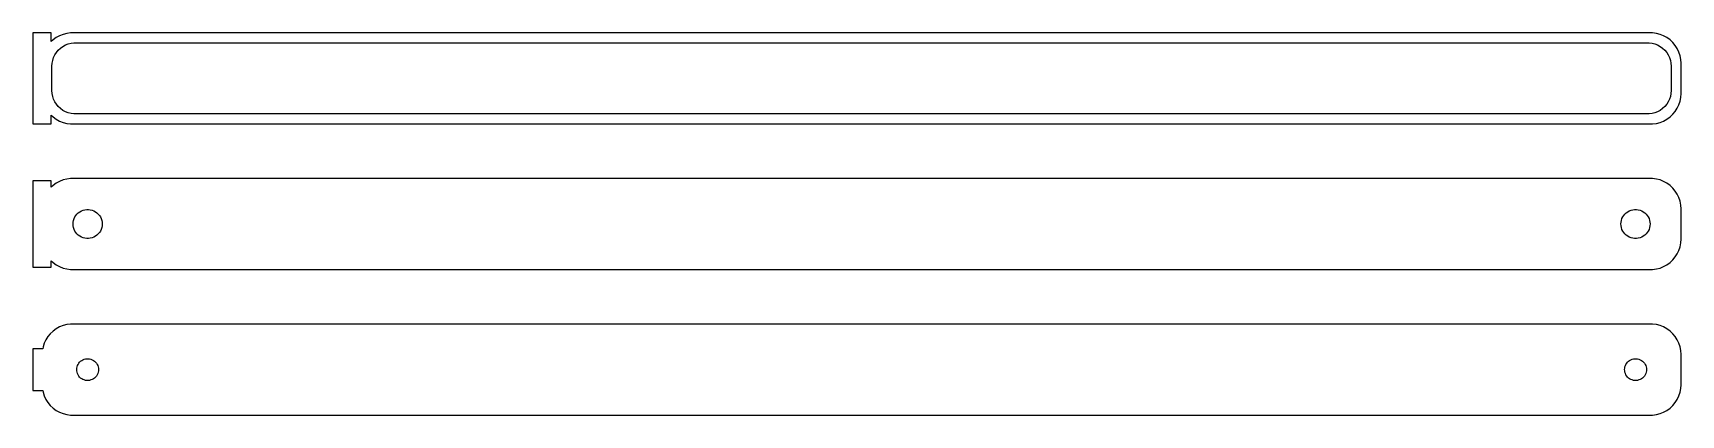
# Model space of a CAD drawing. Header units: metres. Extents: x -136 to 135, y 41 to 103.
import ezdxf

# ---------------------------------------------------------------- set-up
doc = ezdxf.new("R2010")
doc.units = ezdxf.units.M

msp = doc.modelspace()

# ---------------------------------------------------------------- linework, layer by layer
for p, q in [((-133.5, 103.49), (-136.5, 103.49)), ((-136.5, 103.49), (-136.5, 88.5099)), ((-133.5, 102.059), (-133.5, 103.49)), ((-131.545, 103.255), (-132.129, 103.024)), ((-130.937, 103.411), (-131.545, 103.255)), ((-130.314, 103.49), (-130.937, 103.411)), ((130.314, 103.49), (-130.314, 103.49)), ((130.937, 103.411), (130.314, 103.49)), ((131.545, 103.255), (130.937, 103.411)), ((132.129, 103.024), (131.545, 103.255)), ((-133.187, 102.353), (-133.5, 102.059)), ((-132.679, 102.722), (-133.187, 102.353)), ((-132.129, 103.024), (-132.679, 102.722)), ((-132.633, 100.276), (-132.323, 100.651)), ((-132.323, 100.651), (-131.969, 100.984)), ((-131.969, 100.984), (-131.575, 101.27)), ((-131.575, 101.27), (-131.149, 101.504)), ((-131.149, 101.504), (-130.697, 101.683)), ((-130.697, 101.683), (-130.226, 101.804)), ((-130.226, 101.804), (-129.743, 101.865)), ((-129.743, 101.865), (129.743, 101.865)), ((129.743, 101.865), (130.226, 101.804)), ((130.226, 101.804), (130.697, 101.683)), ((130.697, 101.683), (131.149, 101.504)), ((131.149, 101.504), (131.575, 101.27)), ((131.575, 101.27), (131.969, 100.984)), ((131.969, 100.984), (132.323, 100.651)), ((132.679, 102.722), (132.129, 103.024)), ((132.323, 100.651), (132.633, 100.276)), ((133.187, 102.353), (132.679, 102.722)), ((133.645, 101.923), (133.187, 102.353)), ((134.045, 101.439), (133.645, 101.923)), ((134.382, 100.909), (134.045, 101.439)), ((134.649, 100.341), (134.382, 100.909)), ((-133.373, 98), (-133.342, 98.4854)), ((-133.373, 94), (-133.373, 98)), ((-133.342, 98.4854), (-133.251, 98.9631)), ((-133.251, 98.9631), (-133.101, 99.4256)), ((-133.101, 99.4256), (-132.894, 99.8656)), ((-132.894, 99.8656), (-132.633, 100.276)), ((132.633, 100.276), (132.894, 99.8656)), ((132.894, 99.8656), (133.101, 99.4256)), ((133.101, 99.4256), (133.251, 98.9631)), ((133.251, 98.9631), (133.342, 98.4854)), ((133.342, 98.4854), (133.373, 98)), ((133.373, 98), (133.373, 94)), ((134.843, 99.7434), (134.649, 100.341)), ((134.961, 99.1267), (134.843, 99.7434)), ((135, 98.5), (134.961, 99.1267)), ((135, 93.5), (135, 98.5)), ((-133.342, 93.5146), (-133.373, 94)), ((-133.251, 93.0369), (-133.342, 93.5146)), ((-133.101, 92.5744), (-133.251, 93.0369)), ((-132.894, 92.1344), (-133.101, 92.5744)), ((133.101, 92.5744), (132.894, 92.1344)), ((133.251, 93.0369), (133.101, 92.5744)), ((133.342, 93.5146), (133.251, 93.0369)), ((133.373, 94), (133.342, 93.5146)), ((134.843, 92.2566), (134.961, 92.8733)), ((134.961, 92.8733), (135, 93.5)), ((-133.5, 89.9413), (-133.187, 89.6474)), ((-133.5, 88.5099), (-133.5, 89.9413)), ((-133.187, 89.6474), (-132.679, 89.2784)), ((-132.633, 91.7237), (-132.894, 92.1344)), ((-132.323, 91.349), (-132.633, 91.7237)), ((-131.969, 91.0161), (-132.323, 91.349)), ((-131.575, 90.7302), (-131.969, 91.0161)), ((-131.149, 90.4959), (-131.575, 90.7302)), ((-130.697, 90.3169), (-131.149, 90.4959)), ((-130.226, 90.196), (-130.697, 90.3169)), ((-129.743, 90.135), (-130.226, 90.196)), ((129.743, 90.135), (-129.743, 90.135)), ((130.226, 90.196), (129.743, 90.135)), ((130.697, 90.3169), (130.226, 90.196)), ((131.149, 90.4959), (130.697, 90.3169)), ((131.575, 90.7302), (131.149, 90.4959)), ((131.969, 91.0161), (131.575, 90.7302)), ((132.323, 91.349), (131.969, 91.0161)), ((132.633, 91.7237), (132.323, 91.349)), ((132.894, 92.1344), (132.633, 91.7237)), ((132.679, 89.2784), (133.187, 89.6474)), ((133.187, 89.6474), (133.645, 90.0773)), ((133.645, 90.0773), (134.045, 90.5611)), ((134.045, 90.5611), (134.382, 91.0912)), ((134.382, 91.0912), (134.649, 91.6594)), ((134.649, 91.6594), (134.843, 92.2566)), ((-136.5, 88.5099), (-133.5, 88.5099)), ((-132.679, 89.2784), (-132.129, 88.9759)), ((-132.129, 88.9759), (-131.545, 88.7447)), ((-131.545, 88.7447), (-130.937, 88.5886)), ((-130.937, 88.5886), (-130.314, 88.5099)), ((-130.314, 88.5099), (130.314, 88.5099)), ((130.314, 88.5099), (130.937, 88.5886)), ((130.937, 88.5886), (131.545, 88.7447)), ((131.545, 88.7447), (132.129, 88.9759)), ((132.129, 88.9759), (132.679, 89.2784)), ((-133.5, 79.1148), (-136.5, 79.1148)), ((-136.5, 79.1148), (-136.5, 64.8852)), ((-133.5, 78.0587), (-133.5, 79.1148)), ((-132.129, 79.0241), (-132.679, 78.7216)), ((-131.545, 79.2553), (-132.129, 79.0241)), ((-130.937, 79.4114), (-131.545, 79.2553)), ((-130.314, 79.4901), (-130.937, 79.4114)), ((130.314, 79.4901), (-130.314, 79.4901)), ((130.937, 79.4114), (130.314, 79.4901)), ((131.545, 79.2553), (130.937, 79.4114)), ((132.129, 79.0241), (131.545, 79.2553)), ((132.679, 78.7216), (132.129, 79.0241)), ((-133.187, 78.3526), (-133.5, 78.0587)), ((-132.679, 78.7216), (-133.187, 78.3526)), ((133.187, 78.3526), (132.679, 78.7216)), ((133.645, 77.9227), (133.187, 78.3526)), ((134.045, 77.4389), (133.645, 77.9227)), ((134.382, 76.9088), (134.045, 77.4389)), ((134.649, 76.3406), (134.382, 76.9088)), ((134.843, 75.7434), (134.649, 76.3406)), ((-129.603, 73.1562), (-129.442, 73.4107)), ((-129.442, 73.4107), (-129.25, 73.6429)), ((-129.25, 73.6429), (-129.03, 73.8492)), ((-129.03, 73.8492), (-128.786, 74.0264)), ((-128.786, 74.0264), (-128.522, 74.1716)), ((-128.522, 74.1716), (-128.242, 74.2825)), ((-128.242, 74.2825), (-127.95, 74.3575)), ((-127.95, 74.3575), (-127.651, 74.3953)), ((-127.651, 74.3953), (-127.349, 74.3953)), ((-127.349, 74.3953), (-127.05, 74.3575)), ((-127.05, 74.3575), (-126.758, 74.2825)), ((-126.758, 74.2825), (-126.478, 74.1716)), ((-126.478, 74.1716), (-126.214, 74.0264)), ((-126.214, 74.0264), (-125.97, 73.8492)), ((-125.97, 73.8492), (-125.75, 73.6429)), ((-125.75, 73.6429), (-125.558, 73.4107)), ((-125.558, 73.4107), (-125.397, 73.1562)), ((125.397, 73.1562), (125.558, 73.4107)), ((125.558, 73.4107), (125.75, 73.6429)), ((125.75, 73.6429), (125.97, 73.8492)), ((125.97, 73.8492), (126.214, 74.0264)), ((126.214, 74.0264), (126.478, 74.1716)), ((126.478, 74.1716), (126.758, 74.2825)), ((126.758, 74.2825), (127.05, 74.3575)), ((127.05, 74.3575), (127.349, 74.3953)), ((127.349, 74.3953), (127.651, 74.3953)), ((127.651, 74.3953), (127.95, 74.3575)), ((127.95, 74.3575), (128.242, 74.2825)), ((128.242, 74.2825), (128.522, 74.1716)), ((128.522, 74.1716), (128.786, 74.0264)), ((128.786, 74.0264), (129.03, 73.8492)), ((129.03, 73.8492), (129.25, 73.6429)), ((129.25, 73.6429), (129.442, 73.4107)), ((129.442, 73.4107), (129.603, 73.1562)), ((134.961, 75.1267), (134.843, 75.7434)), ((135, 74.5), (134.961, 75.1267)), ((135, 69.5), (135, 74.5)), ((-129.9, 72), (-129.881, 72.3008)), ((-129.881, 71.6992), (-129.9, 72)), ((-129.881, 72.3008), (-129.825, 72.5968)), ((-129.825, 71.4032), (-129.881, 71.6992)), ((-129.825, 72.5968), (-129.731, 72.8835)), ((-129.731, 71.1165), (-129.825, 71.4032)), ((-129.731, 72.8835), (-129.603, 73.1562)), ((-129.603, 70.8438), (-129.731, 71.1165)), ((-129.442, 70.5893), (-129.603, 70.8438)), ((-125.397, 70.8438), (-125.558, 70.5893)), ((-125.397, 73.1562), (-125.269, 72.8835)), ((-125.269, 71.1165), (-125.397, 70.8438)), ((-125.269, 72.8835), (-125.175, 72.5968)), ((-125.175, 71.4032), (-125.269, 71.1165)), ((-125.175, 72.5968), (-125.119, 72.3008)), ((-125.119, 71.6992), (-125.175, 71.4032)), ((-125.119, 72.3008), (-125.1, 72)), ((-125.1, 72), (-125.119, 71.6992)), ((125.1, 72), (125.119, 72.3008)), ((125.119, 71.6992), (125.1, 72)), ((125.119, 72.3008), (125.175, 72.5968)), ((125.175, 71.4032), (125.119, 71.6992)), ((125.175, 72.5968), (125.269, 72.8835)), ((125.269, 71.1165), (125.175, 71.4032)), ((125.269, 72.8835), (125.397, 73.1562)), ((125.397, 70.8438), (125.269, 71.1165)), ((125.558, 70.5893), (125.397, 70.8438)), ((129.603, 70.8438), (129.442, 70.5893)), ((129.603, 73.1562), (129.731, 72.8835)), ((129.731, 71.1165), (129.603, 70.8438)), ((129.731, 72.8835), (129.825, 72.5968)), ((129.825, 71.4032), (129.731, 71.1165)), ((129.825, 72.5968), (129.881, 72.3008)), ((129.881, 71.6992), (129.825, 71.4032)), ((129.881, 72.3008), (129.9, 72)), ((129.9, 72), (129.881, 71.6992)), ((-129.25, 70.3571), (-129.442, 70.5893)), ((-129.03, 70.1508), (-129.25, 70.3571)), ((-128.786, 69.9736), (-129.03, 70.1508)), ((-128.522, 69.8284), (-128.786, 69.9736)), ((-128.242, 69.7175), (-128.522, 69.8284)), ((-127.95, 69.6425), (-128.242, 69.7175)), ((-127.651, 69.6047), (-127.95, 69.6425)), ((-127.349, 69.6047), (-127.651, 69.6047)), ((-127.05, 69.6425), (-127.349, 69.6047)), ((-126.758, 69.7175), (-127.05, 69.6425)), ((-126.478, 69.8284), (-126.758, 69.7175)), ((-126.214, 69.9736), (-126.478, 69.8284)), ((-125.97, 70.1508), (-126.214, 69.9736)), ((-125.75, 70.3571), (-125.97, 70.1508)), ((-125.558, 70.5893), (-125.75, 70.3571)), ((125.75, 70.3571), (125.558, 70.5893)), ((125.97, 70.1508), (125.75, 70.3571)), ((126.214, 69.9736), (125.97, 70.1508)), ((126.478, 69.8284), (126.214, 69.9736)), ((126.758, 69.7175), (126.478, 69.8284)), ((127.05, 69.6425), (126.758, 69.7175)), ((127.349, 69.6047), (127.05, 69.6425)), ((127.651, 69.6047), (127.349, 69.6047)), ((127.95, 69.6425), (127.651, 69.6047)), ((128.242, 69.7175), (127.95, 69.6425)), ((128.522, 69.8284), (128.242, 69.7175)), ((128.786, 69.9736), (128.522, 69.8284)), ((129.03, 70.1508), (128.786, 69.9736)), ((129.25, 70.3571), (129.03, 70.1508)), ((129.442, 70.5893), (129.25, 70.3571)), ((134.649, 67.6594), (134.843, 68.2566)), ((134.843, 68.2566), (134.961, 68.8733)), ((134.961, 68.8733), (135, 69.5)), ((-133.5, 64.8852), (-133.5, 65.9413)), ((-133.5, 65.9413), (-133.187, 65.6474)), ((-133.187, 65.6474), (-132.679, 65.2784)), ((-132.679, 65.2784), (-132.129, 64.9759)), ((132.129, 64.9759), (132.679, 65.2784)), ((132.679, 65.2784), (133.187, 65.6474)), ((133.187, 65.6474), (133.645, 66.0773)), ((133.645, 66.0773), (134.045, 66.5611)), ((134.045, 66.5611), (134.382, 67.0912)), ((134.382, 67.0912), (134.649, 67.6594)), ((-136.5, 64.8852), (-133.5, 64.8852)), ((-132.129, 64.9759), (-131.545, 64.7447)), ((-131.545, 64.7447), (-130.937, 64.5886)), ((-130.937, 64.5886), (-130.314, 64.5099)), ((-130.314, 64.5099), (130.314, 64.5099)), ((130.314, 64.5099), (130.937, 64.5886)), ((130.937, 64.5886), (131.545, 64.7447)), ((131.545, 64.7447), (132.129, 64.9759)), ((-133.187, 54.3526), (-133.645, 53.9227)), ((-132.679, 54.7216), (-133.187, 54.3526)), ((-132.129, 55.0241), (-132.679, 54.7216)), ((-131.545, 55.2553), (-132.129, 55.0241)), ((-130.937, 55.4114), (-131.545, 55.2553)), ((-130.314, 55.4901), (-130.937, 55.4114)), ((130.314, 55.4901), (-130.314, 55.4901)), ((130.937, 55.4114), (130.314, 55.4901)), ((131.545, 55.2553), (130.937, 55.4114)), ((132.129, 55.0241), (131.545, 55.2553)), ((132.679, 54.7216), (132.129, 55.0241)), ((133.187, 54.3526), (132.679, 54.7216)), ((133.645, 53.9227), (133.187, 54.3526)), ((-134.843, 51.7434), (-134.9, 51.4442)), ((-134.649, 52.3406), (-134.843, 51.7434)), ((-134.382, 52.9088), (-134.649, 52.3406)), ((-134.045, 53.4389), (-134.382, 52.9088)), ((-133.645, 53.9227), (-134.045, 53.4389)), ((134.045, 53.4389), (133.645, 53.9227)), ((134.382, 52.9088), (134.045, 53.4389)), ((134.649, 52.3406), (134.382, 52.9088)), ((134.843, 51.7434), (134.649, 52.3406)), ((134.961, 51.1267), (134.843, 51.7434)), ((-134.9, 51.4442), (-136.5, 51.4442)), ((-136.5, 51.4442), (-136.5, 44.5558)), ((-129.077, 48.8671), (-128.956, 49.058)), ((-128.956, 49.058), (-128.812, 49.2322)), ((-128.812, 49.2322), (-128.647, 49.3869)), ((-128.647, 49.3869), (-128.464, 49.5198)), ((-128.464, 49.5198), (-128.266, 49.6287)), ((-128.266, 49.6287), (-128.056, 49.7119)), ((-128.056, 49.7119), (-127.837, 49.7681)), ((-127.837, 49.7681), (-127.613, 49.7964)), ((-127.613, 49.7964), (-127.387, 49.7964)), ((-127.387, 49.7964), (-127.163, 49.7681)), ((-127.163, 49.7681), (-126.944, 49.7119)), ((-126.944, 49.7119), (-126.734, 49.6287)), ((-126.734, 49.6287), (-126.536, 49.5198)), ((-126.536, 49.5198), (-126.353, 49.3869)), ((-126.353, 49.3869), (-126.188, 49.2322)), ((-126.188, 49.2322), (-126.044, 49.058)), ((-126.044, 49.058), (-125.923, 48.8671)), ((125.923, 48.8671), (126.044, 49.058)), ((126.044, 49.058), (126.188, 49.2322)), ((126.188, 49.2322), (126.353, 49.3869)), ((126.353, 49.3869), (126.536, 49.5198)), ((126.536, 49.5198), (126.734, 49.6287)), ((126.734, 49.6287), (126.944, 49.7119)), ((126.944, 49.7119), (127.163, 49.7681)), ((127.163, 49.7681), (127.387, 49.7964)), ((127.387, 49.7964), (127.613, 49.7964)), ((127.613, 49.7964), (127.837, 49.7681)), ((127.837, 49.7681), (128.056, 49.7119)), ((128.056, 49.7119), (128.266, 49.6287)), ((128.266, 49.6287), (128.464, 49.5198)), ((128.464, 49.5198), (128.647, 49.3869)), ((128.647, 49.3869), (128.812, 49.2322)), ((128.812, 49.2322), (128.956, 49.058)), ((128.956, 49.058), (129.077, 48.8671)), ((135, 50.5), (134.961, 51.1267)), ((135, 45.5), (135, 50.5)), ((-129.3, 48), (-129.286, 48.2256)), ((-129.286, 47.7744), (-129.3, 48)), ((-129.286, 48.2256), (-129.243, 48.4476)), ((-129.243, 47.5524), (-129.286, 47.7744)), ((-129.243, 48.4476), (-129.174, 48.6626)), ((-129.174, 47.3374), (-129.243, 47.5524)), ((-129.174, 48.6626), (-129.077, 48.8671)), ((-129.077, 47.1329), (-129.174, 47.3374)), ((-128.956, 46.942), (-129.077, 47.1329)), ((-128.812, 46.7678), (-128.956, 46.942)), ((-128.647, 46.6131), (-128.812, 46.7678)), ((-128.464, 46.4802), (-128.647, 46.6131)), ((-128.266, 46.3713), (-128.464, 46.4802)), ((-128.056, 46.2881), (-128.266, 46.3713)), ((-127.837, 46.2319), (-128.056, 46.2881)), ((-127.613, 46.2036), (-127.837, 46.2319)), ((-127.387, 46.2036), (-127.613, 46.2036)), ((-127.163, 46.2319), (-127.387, 46.2036)), ((-126.944, 46.2881), (-127.163, 46.2319)), ((-126.734, 46.3713), (-126.944, 46.2881)), ((-126.536, 46.4802), (-126.734, 46.3713)), ((-126.353, 46.6131), (-126.536, 46.4802)), ((-126.188, 46.7678), (-126.353, 46.6131)), ((-126.044, 46.942), (-126.188, 46.7678)), ((-125.923, 47.1329), (-126.044, 46.942)), ((-125.923, 48.8671), (-125.826, 48.6626)), ((-125.826, 47.3374), (-125.923, 47.1329)), ((-125.826, 48.6626), (-125.757, 48.4476)), ((-125.757, 47.5524), (-125.826, 47.3374)), ((-125.757, 48.4476), (-125.714, 48.2256)), ((-125.714, 47.7744), (-125.757, 47.5524)), ((-125.714, 48.2256), (-125.7, 48)), ((-125.7, 48), (-125.714, 47.7744)), ((125.7, 48), (125.714, 48.2256)), ((125.714, 47.7744), (125.7, 48)), ((125.714, 48.2256), (125.757, 48.4476)), ((125.757, 47.5524), (125.714, 47.7744)), ((125.757, 48.4476), (125.826, 48.6626)), ((125.826, 47.3374), (125.757, 47.5524)), ((125.826, 48.6626), (125.923, 48.8671)), ((125.923, 47.1329), (125.826, 47.3374)), ((126.044, 46.942), (125.923, 47.1329)), ((126.188, 46.7678), (126.044, 46.942)), ((126.353, 46.6131), (126.188, 46.7678)), ((126.536, 46.4802), (126.353, 46.6131)), ((126.734, 46.3713), (126.536, 46.4802)), ((126.944, 46.2881), (126.734, 46.3713)), ((127.163, 46.2319), (126.944, 46.2881)), ((127.387, 46.2036), (127.163, 46.2319)), ((127.613, 46.2036), (127.387, 46.2036)), ((127.837, 46.2319), (127.613, 46.2036)), ((128.056, 46.2881), (127.837, 46.2319)), ((128.266, 46.3713), (128.056, 46.2881)), ((128.464, 46.4802), (128.266, 46.3713)), ((128.647, 46.6131), (128.464, 46.4802)), ((128.812, 46.7678), (128.647, 46.6131)), ((128.956, 46.942), (128.812, 46.7678)), ((129.077, 47.1329), (128.956, 46.942)), ((129.077, 48.8671), (129.174, 48.6626)), ((129.174, 47.3374), (129.077, 47.1329)), ((129.174, 48.6626), (129.243, 48.4476)), ((129.243, 47.5524), (129.174, 47.3374)), ((129.243, 48.4476), (129.286, 48.2256)), ((129.286, 47.7744), (129.243, 47.5524)), ((129.286, 48.2256), (129.3, 48)), ((129.3, 48), (129.286, 47.7744)), ((-136.5, 44.5558), (-134.9, 44.5558)), ((-134.9, 44.5558), (-134.843, 44.2566)), ((-134.843, 44.2566), (-134.649, 43.6594)), ((-134.649, 43.6594), (-134.382, 43.0912)), ((134.382, 43.0912), (134.649, 43.6594)), ((134.649, 43.6594), (134.843, 44.2566)), ((134.843, 44.2566), (134.961, 44.8733)), ((134.961, 44.8733), (135, 45.5)), ((-134.382, 43.0912), (-134.045, 42.5611)), ((-134.045, 42.5611), (-133.645, 42.0773)), ((-133.645, 42.0773), (-133.187, 41.6474)), ((-133.187, 41.6474), (-132.679, 41.2784)), ((-132.679, 41.2784), (-132.129, 40.9759)), ((-132.129, 40.9759), (-131.545, 40.7447)), ((-131.545, 40.7447), (-130.937, 40.5886)), ((130.937, 40.5886), (131.545, 40.7447)), ((131.545, 40.7447), (132.129, 40.9759)), ((132.129, 40.9759), (132.679, 41.2784)), ((132.679, 41.2784), (133.187, 41.6474)), ((133.187, 41.6474), (133.645, 42.0773)), ((133.645, 42.0773), (134.045, 42.5611)), ((134.045, 42.5611), (134.382, 43.0912)), ((-130.937, 40.5886), (-130.314, 40.5099)), ((-130.314, 40.5099), (130.314, 40.5099)), ((130.314, 40.5099), (130.937, 40.5886))]:
    msp.add_line(p, q)

doc.saveas('drawing.dxf')
